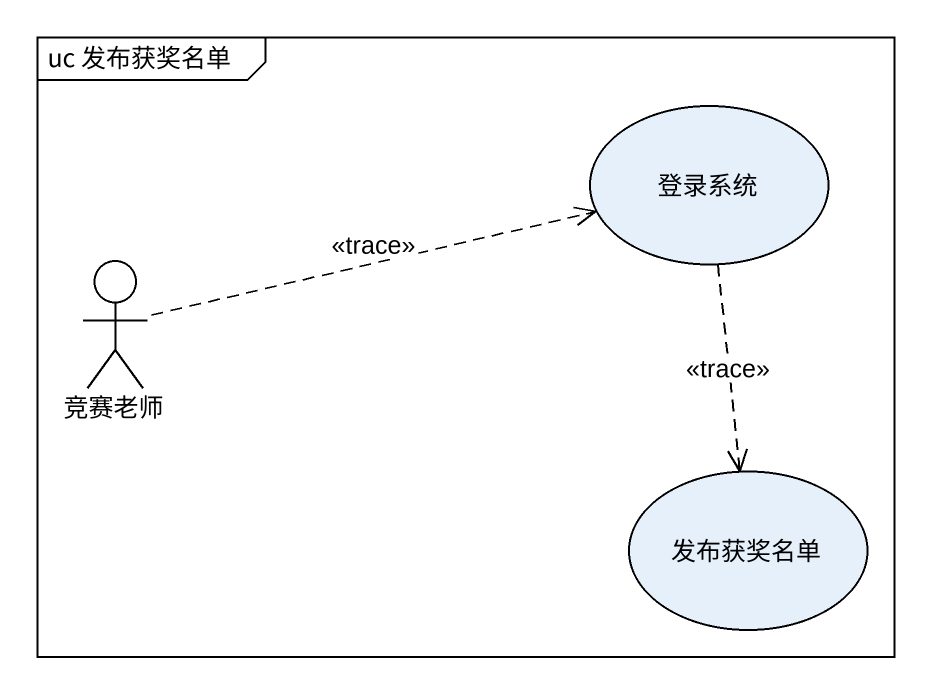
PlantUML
@startuml
mainframe uc 发布获奖名单
usecase 登录系统
actor 竞赛老师
usecase 发布获奖名单
登录系统 ..> 发布获奖名单 : <<trace>>
竞赛老师 .right.> 登录系统 : <<trace>>
@enduml
